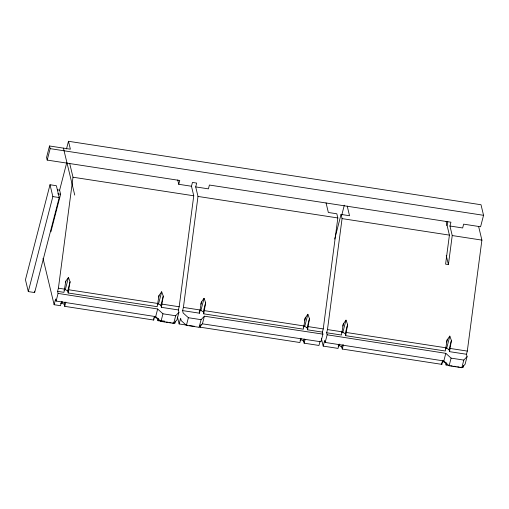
<?xml version="1.0" encoding="UTF-8"?>
<svg xmlns="http://www.w3.org/2000/svg" width="509" height="509" viewBox="0 0 509 509"><rect width="100%" height="100%" fill="white"/><g stroke="black" fill="none" stroke-linecap="round" stroke-linejoin="round"><path stroke-width="0.76" d="M187.605 325.251L179.136 323.947L180.612 318.227L181.185 320.613L186.402 325.353L199.114 327.306L202.417 323.826L320.931 341.781L322.91 334.146L204.389 316.191L201.087 319.671L188.381 317.718L183.157 312.978L182.585 310.592L183.412 307.411L197.995 196.442L195.704 186.905L196.69 183.087L192.453 182.432L191.467 186.249L193.757 195.793L179.174 306.762L178.347 309.943L178.92 312.322L176.947 319.957L173.69 323.393L160.984 321.44L155.684 316.63L56.105 301.048L58.077 293.413L57.587 291.364L58.408 288.183L72.997 177.215L69.701 163.484M57.587 291.364L63.943 292.338L65.82 281.14L68.467 277.456L70.057 281.789L68.181 292.993L157.16 306.679L159.037 295.481L161.684 291.797L163.274 296.13L161.398 307.334L178.347 309.943M182.585 310.592L199.534 313.2L201.411 301.996L204.058 298.312L205.649 302.651L203.772 313.849L303.351 329.17L305.228 317.966L307.869 314.282L309.466 318.621L307.589 329.819L322.413 332.103L322.91 334.146M322.413 332.103L323.24 328.922L337.83 217.954L336.824 213.78L328.35 212.476L326.04 202.856M478.6 226.39L481.896 240.114L467.307 351.083L466.486 354.264L467.058 356.65L465.08 364.285L461.828 367.721L449.116 365.767L443.829 360.957L325.168 342.43L327.147 334.801L326.651 332.752L327.478 329.571L342.067 218.609L341.062 214.429L349.537 215.733L347.227 206.113M326.651 332.752L341.482 335.037L343.359 323.832L346.005 320.148L347.596 324.488L345.719 335.685L445.299 351.006L447.176 339.802L449.822 336.118L451.413 340.457L449.536 351.655L466.486 354.264M446.113 221.39L449.409 235.12L445.591 264.139L448.416 264.578L452.234 235.552L449.943 226.015L450.929 222.198L209.403 185.041L208.416 188.858L195.704 186.905M449.943 226.015L462.656 227.968L463.642 224.151L480.591 226.759L483.55 215.313L481.011 204.745L68.473 141.286L70.376 149.194L49.519 145.981L46.561 157.434L47.197 160.087L179.747 180.479L178.754 184.296L191.467 186.249M47.197 160.087L50.162 148.641L49.519 145.981M50.016 184.742L25.45 279.746L28.294 291.587L34.65 292.567L59.209 197.556L56.372 185.715L50.016 184.742L52.853 196.582L28.294 291.587M66.501 148.921L68.473 141.286M50.9 231.799L60.603 194.273L59.623 190.188L66.781 162.492M61.602 301.404L60.488 305.699L54.132 304.719L55.615 298.993L56.105 301.048M65.426 282.667L65.82 281.14M60.622 303.421L61.869 302.957L62.244 301.525M64.077 290.066L65.324 289.602L68.467 277.456M154.634 316.458L153.712 320.04L64.726 306.348L64.236 304.306L64.789 302.155M68.181 292.993L67.691 290.951L70.057 281.789M64.726 306.348L65.839 302.053M158.643 297.008L159.037 295.481M157.294 304.407L158.547 303.943L161.684 291.797M155.684 316.63L157.656 308.995L58.077 293.413M161.398 307.334L160.908 305.285L163.274 296.13M161.029 321.166L157.949 320.689L158.503 318.545M160.984 321.44L162.956 313.805L157.656 308.995M173.69 323.393L175.669 315.765L178.92 312.322M175.452 321.154L174.899 323.298L172.583 322.941M186.402 325.353L188.381 317.718M200.82 304.287L201.411 301.996M199.668 310.923L200.915 310.458L204.058 298.312M199.114 327.306L201.087 319.671M203.772 313.849L203.282 311.807L205.649 302.651M301.004 338.231L299.896 342.525L200.317 327.211L201.061 324.348M202.417 323.826L204.389 316.191M304.637 320.256L305.228 317.966M303.485 326.893L304.732 326.428L307.869 314.282M320.072 341.164L318.965 345.458L304.134 343.181L303.644 341.132L304.197 338.988M307.589 329.819L307.092 327.777L309.466 318.621M304.134 343.181L305.056 339.598M334.699 239.045L341.062 214.429M341.736 215.192L344.319 205.191M339.14 344.097L338.033 348.391L323.202 346.114L324.678 340.387L325.168 342.43M342.767 326.123L343.359 323.832M338.167 346.114L339.414 345.649L339.783 344.224M341.615 332.759L342.869 332.294L346.005 320.148M442.766 360.786L441.844 364.361L342.271 349.047L341.774 346.998L342.334 344.854M345.719 335.685L345.229 333.643L347.596 324.488M342.271 349.047L343.378 344.752M446.807 225.646L447.799 221.829M446.584 342.093L447.176 339.802M445.432 348.729L446.679 348.264L449.822 336.118M443.829 360.957L445.801 353.329L327.147 334.801M449.536 351.655L449.046 349.613L451.413 340.457M449.161 365.487L446.081 365.017L446.635 362.866M449.116 365.767L451.089 358.132L445.801 353.329M461.828 367.721L463.801 360.086L467.058 356.65M463.584 365.475L463.031 367.625L460.721 367.269M74.747 195.093L63.421 148.119M153.845 317.762L155.092 317.298L157.453 318.647L157.949 320.689M300.03 340.247L301.277 339.783L303.644 341.132M441.977 362.084L443.224 361.625L445.591 362.968L446.081 365.017M50.162 148.641L483.55 215.313M72.997 177.215L193.757 195.793M197.995 196.442L337.83 217.954M342.067 218.609L449.409 235.12M452.234 235.552L481.896 240.114M57.504 189.857L59.623 190.188M57.778 193.84L60.603 194.273M52.853 196.582L59.209 197.556M58.408 288.183L64.764 289.163M69.001 289.812L157.987 303.498M162.225 304.153L179.174 306.762M183.412 307.411L200.355 310.019M204.593 310.668L304.172 325.989M308.409 326.638L323.24 328.922M327.478 329.571L342.309 331.855M346.546 332.511L446.119 347.825M450.357 348.48L467.307 351.083M162.956 313.805L175.669 315.765M451.089 358.132L463.801 360.086M161.181 320.664L164.941 321.236M162.568 321.402L164.878 321.758M166.424 321.993L167.964 322.229M169.503 322.471L171.043 322.706M189.151 325.493L194.54 326.32M450.7 365.729L452.246 365.965M453.786 366.2L456.096 366.556M457.636 366.792L459.175 367.027M446.679 348.264L449.046 349.613M342.869 332.294L345.229 333.643M339.414 345.649L341.774 346.998M304.732 326.428L307.092 327.777M200.915 310.458L203.282 311.807M158.547 303.943L160.908 305.285M65.324 289.602L67.691 290.951M61.869 302.957L64.236 304.306M446.24 255.499L448.416 264.578M441.519 363L441.844 364.361M321.344 338.383L323.202 346.114M177.724 179.982L178.754 184.296M199.21 311.839L199.534 313.2M199.992 325.843L200.317 327.211M177.463 316.992L179.136 323.947M153.381 318.672L153.712 320.04M43.01 258.381L54.132 304.719M34.313 291.154L34.65 292.567"/></g></svg>
